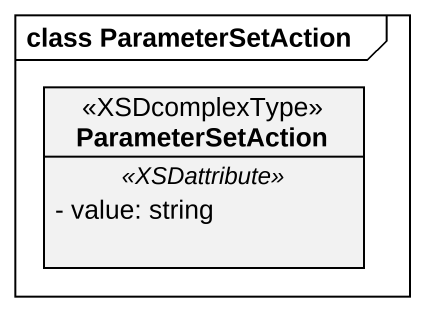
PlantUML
@startuml
mainframe class ParameterSetAction
hide circle
hide empty members
skinparam classAttributeIconSize 0
class ParameterSetAction <<XSDcomplexType>> {
  .. <<XSDattribute>> ..
  - value: string
}
@enduml
